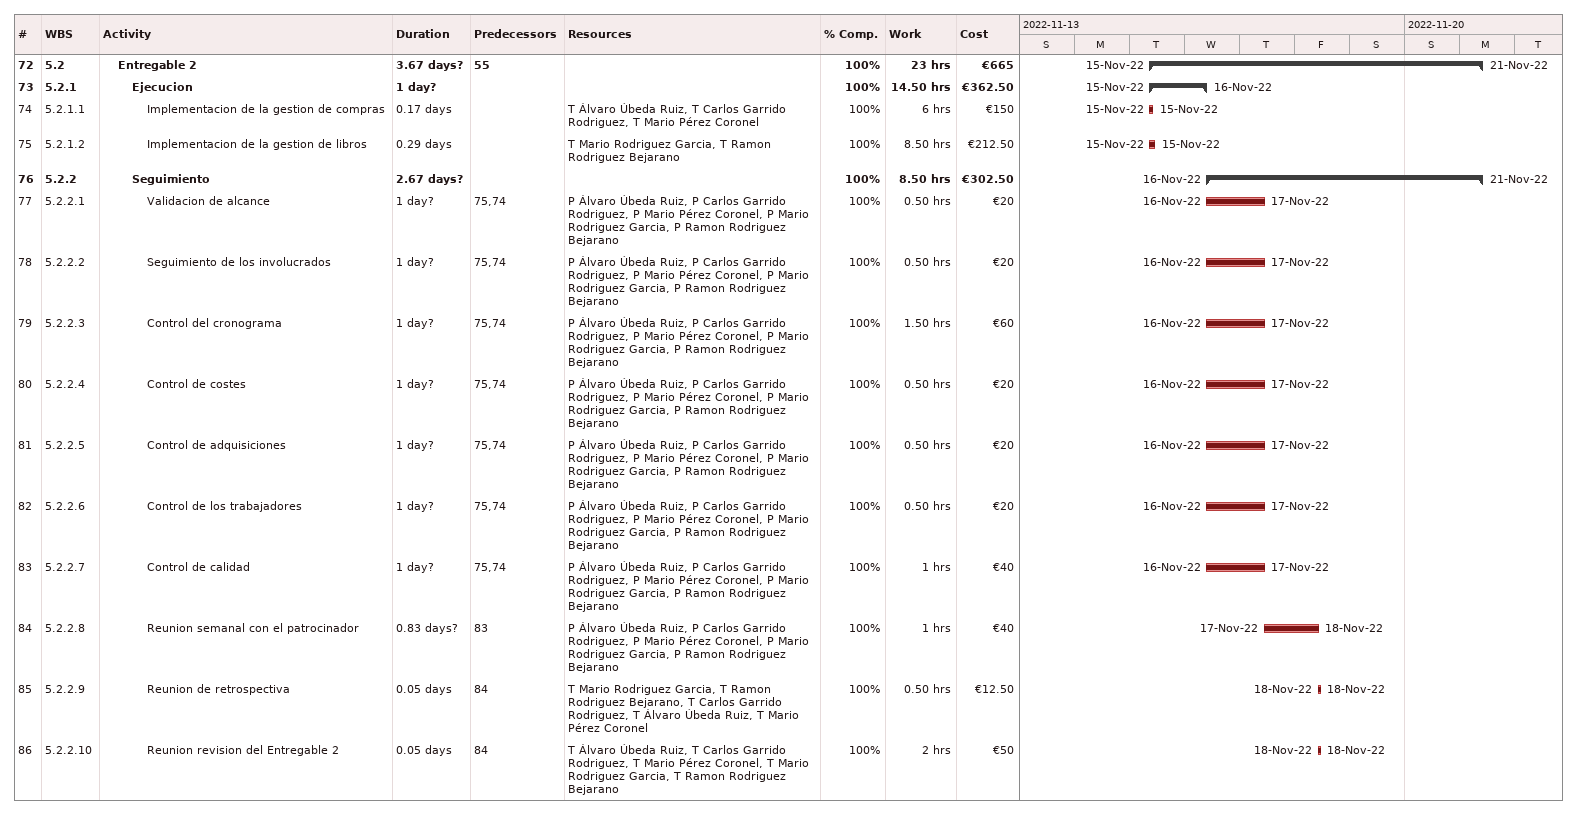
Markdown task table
| ID | WBS | Task | Duration | Start | Finish | Predecessors | Resources | % complete | Work (h) | Cost (€) |
|---|---|---|---|---|---|---|---|---|---|---|
| 72 | 5.2 | **Entregable 2** | 3.67d? | 2022-11-15 | 2022-11-21 | 55 |  | 100 | 23 | 665 |
| 73 | 5.2.1 | **Ejecucion** | 1d? | 2022-11-15 | 2022-11-16 |  |  | 100 | 14.50 | 362.50 |
| 74 | 5.2.1.1 | Implementacion de la gestion de compras | 0.17d | 2022-11-15 | 2022-11-15 |  | T Álvaro Úbeda Ruiz, T Carlos Garrido Rodriguez, T Mario Pérez Coronel | 100 | 6 | 150 |
| 75 | 5.2.1.2 | Implementacion de la gestion de libros | 0.29d | 2022-11-15 | 2022-11-15 |  | T Mario Rodriguez Garcia, T Ramon Rodriguez Bejarano | 100 | 8.50 | 212.50 |
| 76 | 5.2.2 | **Seguimiento** | 2.67d? | 2022-11-16 | 2022-11-21 |  |  | 100 | 8.50 | 302.50 |
| 77 | 5.2.2.1 | Validacion de alcance | 1d? | 2022-11-16 | 2022-11-17 | 75, 74 | P Álvaro Úbeda Ruiz, P Carlos Garrido Rodriguez, P Mario Pérez Coronel, P Mario Rodriguez Garcia, P Ramon Rodriguez Bejarano | 100 | 0.50 | 20 |
| 78 | 5.2.2.2 | Seguimiento de los involucrados | 1d? | 2022-11-16 | 2022-11-17 | 75, 74 | P Álvaro Úbeda Ruiz, P Carlos Garrido Rodriguez, P Mario Pérez Coronel, P Mario Rodriguez Garcia, P Ramon Rodriguez Bejarano | 100 | 0.50 | 20 |
| 79 | 5.2.2.3 | Control del cronograma | 1d? | 2022-11-16 | 2022-11-17 | 75, 74 | P Álvaro Úbeda Ruiz, P Carlos Garrido Rodriguez, P Mario Pérez Coronel, P Mario Rodriguez Garcia, P Ramon Rodriguez Bejarano | 100 | 1.50 | 60 |
| 80 | 5.2.2.4 | Control de costes | 1d? | 2022-11-16 | 2022-11-17 | 75, 74 | P Álvaro Úbeda Ruiz, P Carlos Garrido Rodriguez, P Mario Pérez Coronel, P Mario Rodriguez Garcia, P Ramon Rodriguez Bejarano | 100 | 0.50 | 20 |
| 81 | 5.2.2.5 | Control de adquisiciones | 1d? | 2022-11-16 | 2022-11-17 | 75, 74 | P Álvaro Úbeda Ruiz, P Carlos Garrido Rodriguez, P Mario Pérez Coronel, P Mario Rodriguez Garcia, P Ramon Rodriguez Bejarano | 100 | 0.50 | 20 |
| 82 | 5.2.2.6 | Control de los trabajadores | 1d? | 2022-11-16 | 2022-11-17 | 75, 74 | P Álvaro Úbeda Ruiz, P Carlos Garrido Rodriguez, P Mario Pérez Coronel, P Mario Rodriguez Garcia, P Ramon Rodriguez Bejarano | 100 | 0.50 | 20 |
| 83 | 5.2.2.7 | Control de calidad | 1d? | 2022-11-16 | 2022-11-17 | 75, 74 | P Álvaro Úbeda Ruiz, P Carlos Garrido Rodriguez, P Mario Pérez Coronel, P Mario Rodriguez Garcia, P Ramon Rodriguez Bejarano | 100 | 1 | 40 |
| 84 | 5.2.2.8 | Reunion semanal con el patrocinador | 0.83d? | 2022-11-17 | 2022-11-18 | 83 | P Álvaro Úbeda Ruiz, P Carlos Garrido Rodriguez, P Mario Pérez Coronel, P Mario Rodriguez Garcia, P Ramon Rodriguez Bejarano | 100 | 1 | 40 |
| 85 | 5.2.2.9 | Reunion de retrospectiva | 0.05d | 2022-11-18 | 2022-11-18 | 84 | T Mario Rodriguez Garcia, T Ramon Rodriguez Bejarano, T Carlos Garrido Rodriguez, T Álvaro Úbeda Ruiz, T Mario Pérez Coronel | 100 | 0.50 | 12.50 |
| 86 | 5.2.2.10 | Reunion revision del Entregable 2 | 0.05d | 2022-11-18 | 2022-11-18 | 84 | T Álvaro Úbeda Ruiz, T Carlos Garrido Rodriguez, T Mario Pérez Coronel, T Mario Rodriguez Garcia, T Ramon Rodriguez Bejarano | 100 | 2 | 50 |
